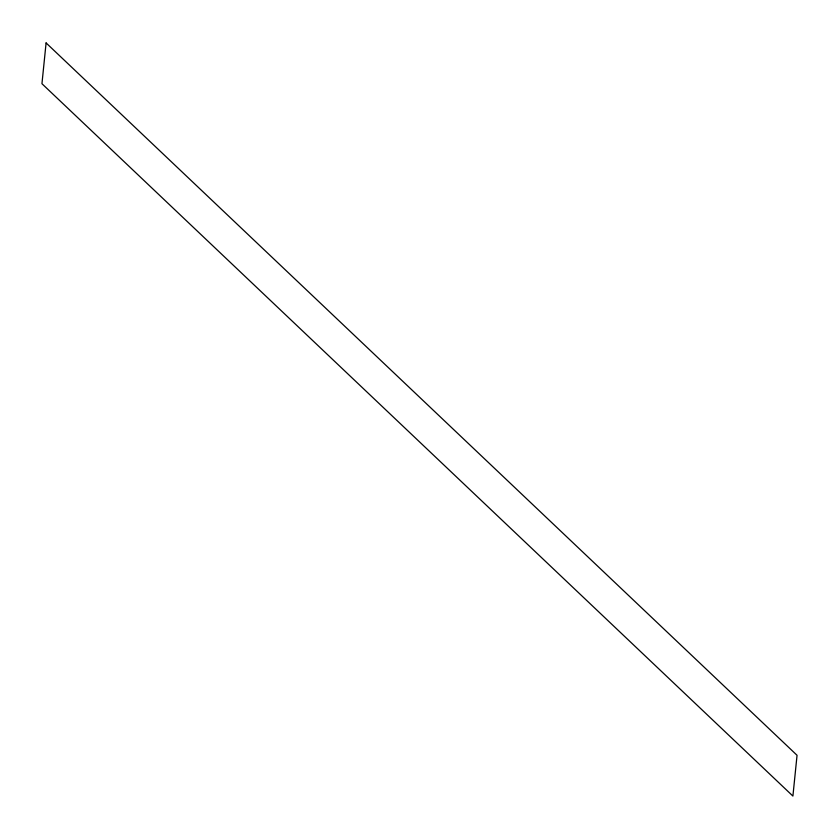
<?xml version="1.0" encoding="UTF-8"?>
<svg xmlns="http://www.w3.org/2000/svg" width="839" height="839" viewBox="0 0 839 839"><rect width="100%" height="100%" fill="white"/><g stroke="black" fill="none" stroke-linecap="round" stroke-linejoin="round"><path stroke-width="1.26" d="M46.093 42.936L41.95 83.711L792.907 796.064L797.05 755.289L46.093 42.936"/></g></svg>
